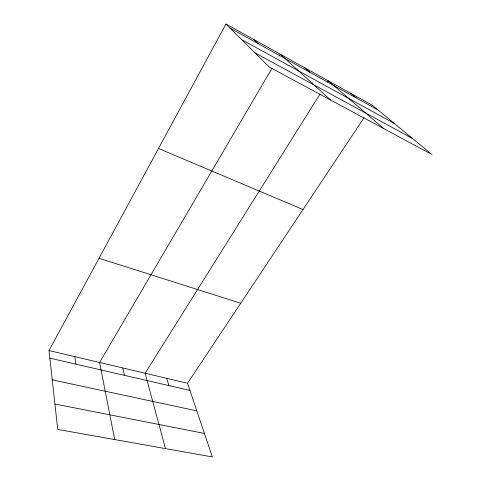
<?xml version="1.0" encoding="UTF-8"?>
<svg xmlns="http://www.w3.org/2000/svg" width="481" height="481" viewBox="0 0 481 481"><rect width="100%" height="100%" fill="white"/><g stroke="black" fill="none" stroke-linecap="round" stroke-linejoin="round"><path stroke-width="0.72" d="M364.009 117.749L187.536 383.249L212.337 456.95L57.732 429.425L49.026 350.553L225.938 24.05L372.306 105.273L431.974 154.551L269.3 67.051L225.938 24.05M271.951 68.344L99.591 362.488L114.694 439.568M279.112 56.115L280.249 54.185L330.519 99.982M319.967 94.12L145.124 373.238L165.476 448.605M327.495 82.107L328.282 80.844L383.82 128.649M371.476 106.517L372.306 105.273M54.93 404.016L204.425 433.441M52.261 379.858L196.837 410.882M49.868 358.153L189.959 390.446M49.026 350.553L187.536 383.249M99.026 258.279L240.716 303.234M158.514 148.485L303 209.536M254.99 52.862L412.584 138.534M241.69 39.67L394.3 123.437M229.99 28.066L377.988 109.969M350.763 93.32L356.247 97.938M304.804 67.809L309.812 72.234M253.746 39.478L258.153 43.651M166.697 378.331L168.909 385.594M122.769 367.959L124.501 375.36M74.796 356.631L75.962 364.171"/></g></svg>
